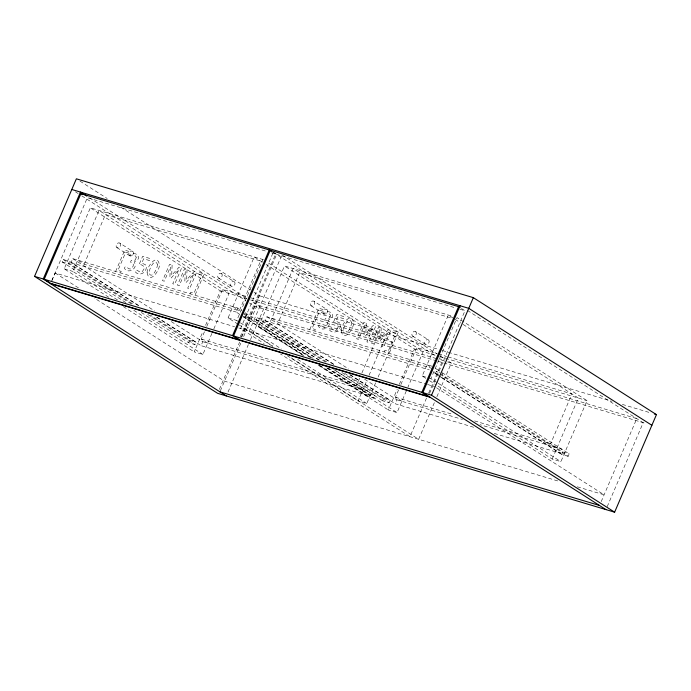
<?xml version="1.0" encoding="UTF-8"?>
<svg xmlns="http://www.w3.org/2000/svg" width="691" height="691" viewBox="0 0 691 691"><rect width="100%" height="100%" fill="white"/><g stroke="black" fill="none" stroke-linecap="round" stroke-linejoin="round"><path stroke-width="0.52" stroke-dasharray="3.46 2.59" d="M51.903 280.416L87.36 197.695L266.406 251.299M51.808 280.745L55.133 272.988L234.62 326.722M125.822 302.598L62.19 261.958L63.235 259.522L69.687 261.457L140.584 306.735M108.746 297.277L64.194 268.825L90.331 207.836L262.891 259.505L265.62 261.241M131.359 303.954L68.642 263.893L69.687 261.457M138.33 305.586L71.052 262.615L72.754 258.65L237.868 308.091L241.505 310.406M117.427 299.877L72.883 271.425L99.02 210.435L229.023 293.476L213.571 329.538M84.121 264.23L105.429 214.53L260.619 260.999L239.311 310.7L84.121 264.23L77.712 260.136M115.613 271.485L124.76 250.142L129.683 251.619L129.01 253.182L125.745 252.206L117.945 270.414L121.21 271.39L120.536 272.962M190.085 293.779L190.759 292.215L194.024 293.191L201.824 274.983L198.559 274.007L199.233 272.435L204.156 273.912L195.009 295.256M156.952 317.186L196.037 342.157L194.992 344.593L188.539 342.658L189.584 340.222L150.5 315.26M211.904 333.433L202.886 354.457L194.206 351.857L203.059 331.205M205.59 325.306L220.343 290.876L90.331 207.836M207.723 343.177L201.314 339.082L204.657 331.291M206.747 326.42L222.614 289.382L248.311 297.078M202.765 341.691L367.88 391.132L366.178 395.088L201.064 345.655L202.765 341.691L170.945 321.367M238.075 324.269L228.073 317.886L254.21 256.905L262.39 262.131M239.803 314.37L236.167 312.047L237.868 308.091M239.483 322.222L236.754 320.486L262.891 259.505M272.841 253.277L240.589 328.51L264.143 343.557M310.371 357.549L247.646 317.489L248.7 315.044L242.247 313.118M240.218 336.793L275.666 254.072L272.461 252.025M241.202 337.096L276.659 254.366L274.258 252.837M219.358 389.387L239.673 341.993M241.79 337.053L259.479 295.765L254.038 292.293M220.351 390.873L241.099 342.468M243.638 336.543L257.182 304.947L437.697 358.992M281.522 255.877L249.278 331.11L272.824 346.156M319.052 360.149L256.335 320.088L257.38 317.644L263.832 319.579L335.636 365.444M228.039 391.987L248.354 344.593M250.47 339.652L263.591 309.041L250.902 300.939M303.798 355.977L258.339 326.947L284.476 265.966L452.208 316.184M325.504 362.075L262.787 322.015L263.832 319.579M333.382 364.295L265.197 320.745L266.899 316.78L432.013 366.213M310.665 357.42L267.02 329.547L293.157 268.566L423.168 351.607L407.992 387.012M432.428 368.51L278.266 322.36L299.566 272.66L451.672 318.197M309.758 329.607L318.905 308.264L323.829 309.741L323.155 311.304L319.89 310.328L312.082 328.536L315.355 329.521L314.681 331.084M362.913 389.646L356.504 385.552L359.847 377.752M361.937 372.881L377.804 335.852L249.339 297.389M375.619 382.866L366.766 403.527L358.076 400.927L367.094 379.895M369.037 375.351L384.213 339.946L266.026 264.454M384.231 351.909L384.896 350.337L388.169 351.313L395.969 333.105L392.704 332.129L393.378 330.566L398.301 332.034L389.154 353.377M335.956 370.782L375.04 395.744L373.995 398.189L367.543 396.254L368.588 393.818L327.689 367.69M378.15 376.966L392.903 342.546L266.527 261.829M350.182 374.729L390.173 400.279L389.128 402.715L382.684 400.789L383.73 398.344L344.636 373.382M406.308 390.951L397.031 412.587L388.351 409.988L397.204 389.335M399.312 384.412L414.488 349.007L284.476 265.966M401.868 401.307L395.459 397.213L398.802 389.413M400.892 384.541L416.759 347.513L437.317 353.662M473.637 427.263L395.209 403.786L396.902 399.821L364.174 378.91M425.855 378.331L422.21 376.008L448.347 315.027L461.078 323.155M437.265 382.676L430.899 378.608L457.036 317.627L587.039 400.668L560.911 461.648L552.221 459.049L436.764 385.302M440.798 377.165L435.339 373.676L436.384 371.24L440.072 372.345M426.52 398.094L409.97 436.695L280.442 353.965M428.636 393.144L442.637 360.469L439.018 358.163M429.517 393.473L464.974 310.751L460.171 307.676M442.836 373.175L441.791 375.61L568.14 456.31L569.185 453.875L441.1 372.017M434.354 402.672L418.651 439.295L289.132 356.565M436.902 396.729L451.327 363.069L445.894 359.605M557.058 447.768L550.649 443.674L571.949 393.974L447.595 356.746M552.221 459.049L578.358 398.068L461.985 323.733M494.272 433.447L560.323 453.218L562.016 449.254L479.977 424.689M568.14 456.31L561.688 454.384L562.733 451.94L436.384 371.24M601.205 501.614L636.782 418.599L438.733 359.303M607.216 506.624L643.191 422.693L467.332 310.363M271.554 252.837L275.666 254.072M276.659 254.366L455.715 307.979M459.826 309.205L464.974 310.751M259.479 295.765L438.327 349.318M442.456 350.553L612.001 401.307M622.332 404.408L651.285 413.071M438.344 353.973L446.567 356.435M220.343 290.876L249.581 299.635M250.608 299.937L392.903 342.546M414.488 349.007L438.586 356.219M439.614 356.53L587.039 400.668M436.885 360.927L254.91 306.441L249.468 302.969M437.887 361.22L646.085 423.557M71.052 262.615L236.167 312.047M265.197 320.745L429.284 369.866M62.19 261.958L68.642 263.893M243.966 316.383L247.646 317.489M256.335 320.088L262.787 322.015M435.339 373.676L440.875 375.334M64.194 268.825L72.883 271.425M228.073 317.886L236.754 320.486M258.339 326.947L267.02 329.547M422.21 376.008L427.038 377.45M428.005 377.744L430.899 378.608M238.74 327.957L426.485 384.17M427.513 384.472L434.734 386.64M201.314 339.082L356.504 385.552M395.459 397.213L453.011 414.445M474.596 420.905L550.649 443.674M396.902 399.821L462.504 419.454M189.584 340.222L196.037 342.157M368.588 393.818L375.04 395.744M383.73 398.344L390.173 400.279M562.733 451.94L569.185 453.875M557.697 480.927L224.506 381.173L94.08 297.864M577.296 486.792L604.115 494.825L436.548 387.798M415.637 331.697A2.678 2.038 -57.4 0 1 414.773 336.042A2.678 2.038 -57.4 0 1 411.922 333.96A2.678 2.038 -57.4 0 1 415.637 331.697L428.446 339.886A2.678 2.038 -57.4 0 1 427.591 344.23A2.678 2.038 -57.4 0 1 424.74 342.149A2.678 2.038 -57.4 0 1 428.446 339.886M412.587 336.102L425.406 344.291M281.945 254.884L436.833 353.818M440.452 356.133L444.987 359.026M273.265 252.284L435.39 355.848M435.65 368.536L440.193 371.438M427.047 364.727L432.661 368.312M433.948 372.501L440.314 376.56M441.221 377.148L560.323 453.218M441.704 377.744L561.688 454.384M314.034 301.285A2.678 2.038 -57.4 0 1 313.17 305.629A2.678 2.038 -57.4 0 1 310.319 303.539A2.678 2.038 -57.4 0 1 314.034 301.285L326.852 309.464A2.678 2.038 -57.4 0 1 325.988 313.818A2.678 2.038 -57.4 0 1 323.138 311.727A2.678 2.038 -57.4 0 1 326.852 309.464M438.172 383.255L560.911 461.648M429.491 380.655L435.848 384.723M310.985 305.681L323.803 313.869M79.992 181.128L107.191 198.498M120.787 207.179L250.418 289.978M221.491 273.576A2.678 2.038 -57.4 0 1 220.628 277.92A2.678 2.038 -57.4 0 1 217.777 275.83A2.678 2.038 -57.4 0 1 221.491 273.576L234.309 281.764A2.678 2.038 -57.4 0 1 233.446 286.109A2.678 2.038 -57.4 0 1 230.595 284.018A2.678 2.038 -57.4 0 1 234.309 281.764M218.442 277.981L231.26 286.169M89.545 197.876L247.274 298.616M75.423 191.796L78.143 193.532M81.763 195.855L245.841 300.654M271.857 318.266L278.266 322.36M266.899 316.78L348.722 369.037M349.75 374.747L395.209 403.786M257.38 317.644L328.277 362.93M341.864 372.527L389.128 402.715M245.141 312.729L319.691 360.348M333.598 369.435L382.684 400.789M232.91 306.605L239.311 310.7M244.061 314.275L313.144 358.404M327.024 367.871L397.031 412.587M326.731 368.001L373.995 398.189M243.439 316.694L304.36 355.606M319.812 365.479L366.178 395.088M243.016 316.72L303.919 355.615M319.372 365.487L367.543 396.254M318.344 365.271L388.351 409.988M119.889 243.154A2.678 2.038 -57.4 0 1 119.033 247.508A2.678 2.038 -57.4 0 1 116.174 245.417A2.678 2.038 -57.4 0 1 119.889 243.154L132.707 251.343A2.678 2.038 -57.4 0 1 131.851 255.687A2.678 2.038 -57.4 0 1 128.992 253.606A2.678 2.038 -57.4 0 1 132.707 251.343M240.39 322.809L281.306 348.938M297.666 359.389L366.766 403.527M238.982 324.848L272.617 346.338M287.162 355.632L358.076 400.927M116.839 247.559L129.658 255.748M72.754 258.65L154.577 310.915M156.511 317.204L201.064 345.655M63.235 259.522L133.225 304.23M147.719 314.405L194.992 344.593M141.275 312.47L188.539 342.658M133.795 310.328L202.886 354.457M123.292 306.562L194.206 351.857M55.133 272.988L79.586 288.605M147.131 272.764C149.178 284.891 160.018 270.509 159.379 264.696C157.367 252.5 146.483 266.933 147.131 272.764M341.276 330.885C343.323 343.021 354.155 328.631 353.524 322.818C351.512 310.622 340.628 325.064 341.276 330.885M172.094 265.145L171.722 275.277L179.021 267.21L181.621 267.996L174.624 284.312L172.75 283.751L178.779 269.689L171.005 278.153L169.874 277.817L170.323 267.158L164.303 281.211L162.549 280.693L169.537 264.377L172.094 265.145M187.036 269.611L186.665 279.751L193.955 271.684L196.564 272.47L189.567 288.778L187.693 288.216L193.722 274.163L185.948 282.628L184.808 282.291L185.266 271.632L179.237 285.685L177.483 285.167L184.48 268.851L187.036 269.611M366.239 323.267L365.867 333.408L373.157 325.34L375.766 326.117L368.769 342.434L366.895 341.872L372.924 327.81L365.15 336.275L364.01 335.938L364.468 325.28L358.439 339.341L356.694 338.815L363.682 322.498L366.239 323.267M381.182 327.741L380.81 337.873L388.1 329.814L390.7 330.592L383.712 346.908L381.838 346.346L387.858 332.285L380.085 340.749L378.953 340.413L379.411 329.754L373.382 343.816L371.628 343.289L378.625 326.973L381.182 327.741M136.205 257.518L135.635 259.255A2.462 1.874 -57.4 0 1 134.287 260.438L131.281 260.326L130.504 262.148C133.648 262.243 134.14 265.724 132.18 267.616C129.424 272.444 125.08 262.977 124.51 268.549C128.319 274.362 138.096 268.315 134.538 262.64C132.776 261.293 139.634 260.559 138.399 257.138C138.278 253.77 133.95 253.079 131.316 253.683C127.965 258.365 134.659 253.537 135.98 256.655L136.205 257.518M330.35 315.64L329.78 317.376A2.462 1.874 -57.4 0 1 328.424 318.56L325.426 318.456L324.649 320.27C327.793 320.365 328.285 323.846 326.325 325.746C323.569 330.566 319.225 321.099 318.655 326.67C322.464 332.483 332.241 326.446 328.683 320.762C326.912 319.423 333.779 318.689 332.544 315.269C332.423 311.891 328.095 311.2 325.461 311.814C322.11 316.495 328.795 311.658 330.117 314.776L330.35 315.64M146.345 267.27C146.354 272.807 139.107 276.676 135.315 271.874C135.851 266.303 140.377 275.709 142.933 270.665C146.06 267.616 142.735 263.962 139.029 264.722L142.631 256.318L150.37 258.633L149.55 260.55L143.642 258.788L141.776 263.124L145.438 264.705L146.345 267.27M340.482 325.401C340.499 330.929 333.252 334.798 329.46 329.996C329.996 324.425 334.513 333.839 337.078 328.786C340.205 325.737 336.88 322.092 333.174 322.852L336.776 314.448L344.515 316.763L343.686 318.681L337.787 316.91L335.921 321.246L339.575 322.827L340.482 325.401M157.47 264.351C157.695 267.866 151.77 280.2 149.049 273.014C148.893 269.525 154.672 257.302 157.47 264.351M351.615 322.472C351.84 325.997 345.906 338.322 343.185 331.136C343.03 327.646 348.817 315.433 351.615 322.472"/><path stroke-width="1.04" d="M34.55 276.383L76.373 178.814L473.335 297.657L656.45 414.617L614.627 512.186L217.665 393.343L34.55 276.383L43.231 278.983L226.346 395.943M43.231 278.983L80.476 192.081L86.824 196.132M44.224 279.276L232.539 335.653L238.948 339.747L50.633 283.37L44.224 279.276L80.951 193.601L269.257 249.978L270.863 251.006M232.539 335.653L269.257 249.978M233.532 335.956L421.847 392.333L428.256 396.427L239.941 340.05L233.532 335.956L270.25 250.272L458.565 306.657L460.171 307.676M421.847 392.333L458.565 306.657M605.947 509.587L422.84 392.635L460.085 305.733M614.627 512.186L431.521 395.235L473.335 297.657M71.795 189.481L468.766 308.333L651.872 425.293M654.386 414.004L656.45 414.617M422.84 392.635L431.521 395.235M50.555 283.655L430.165 397.308M219.937 391.849L599.538 505.492M270.25 250.272L271.857 251.299M80.951 193.601L82.549 194.62"/></g></svg>
